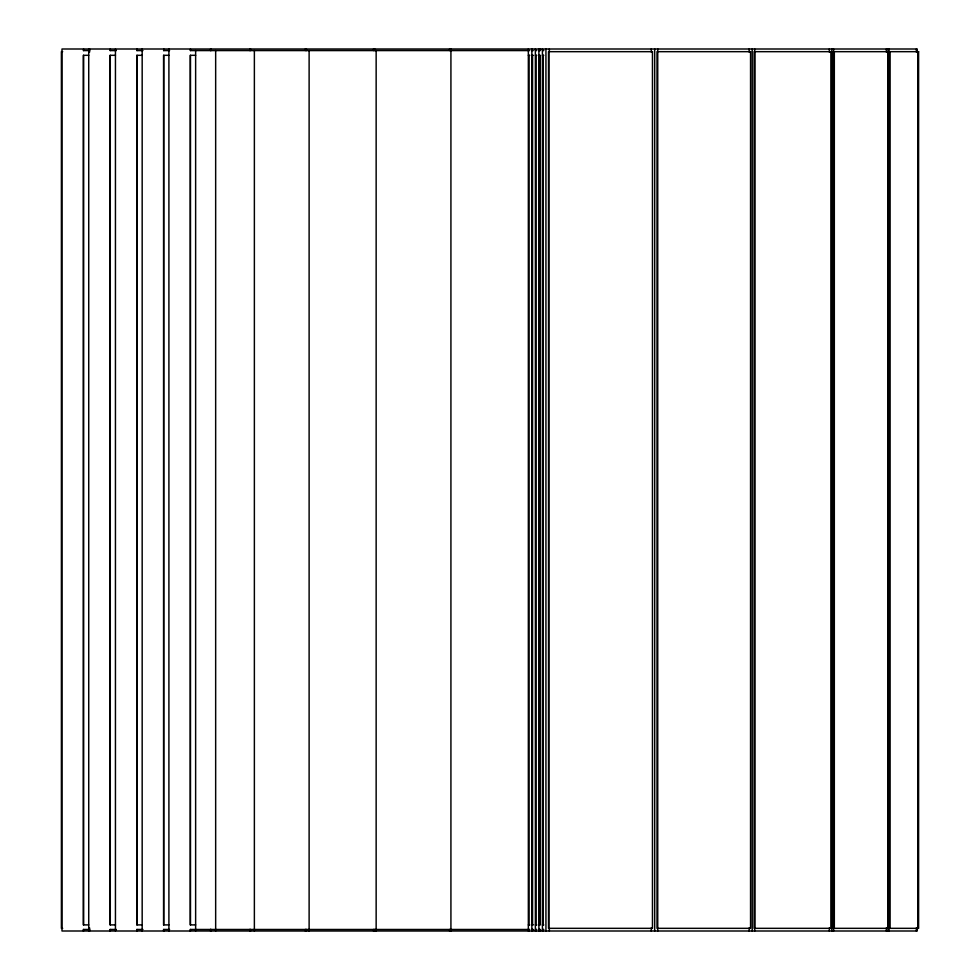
<?xml version="1.0" encoding="UTF-8"?>
<svg xmlns="http://www.w3.org/2000/svg" width="980" height="980" viewBox="0 0 980 980"><rect width="100%" height="100%" fill="white"/><g stroke="black" fill="none" stroke-linecap="round" stroke-linejoin="round"><path stroke-width="1.47" d="M83.374 50.58L89.633 50.58M110.103 50.58L116.289 50.58M136.833 50.58L142.933 50.58M163.562 50.58L169.565 50.58M190.292 50.58L529.727 50.58M531.858 50.58L533.243 50.58M535.374 50.58L536.758 50.58M538.89 50.58L540.274 50.58L540.274 49M542.418 50.58L543.79 50.58M62.683 51.671L61.397 51.671L61.397 928.33L62.683 928.33M88.727 55.309L83.374 55.309L83.374 924.899L88.727 924.899M115.444 55.309L110.103 55.309L110.103 924.899L115.444 924.899M142.174 55.309L136.833 55.309L136.833 924.899L142.174 924.899M168.903 55.309L163.562 55.309L163.562 924.899L168.903 924.899M195.632 55.309L190.292 55.309L190.292 924.899L195.632 924.899M528.343 55.309L529.727 55.309M531.858 55.309L533.243 55.309M535.374 55.309L536.758 55.309M538.89 55.309L540.274 55.309L540.274 924.899L538.89 924.899M542.418 55.309L543.79 55.309M528.343 924.899L529.727 924.899M531.858 924.899L533.243 924.899M535.374 924.899L536.758 924.899M542.418 924.899L543.79 924.899M89.633 929.469L83.374 929.469L83.374 931M116.289 929.469L110.103 929.469L110.103 931M142.933 929.469L136.833 929.469L136.833 931M169.565 929.469L163.562 929.469L163.562 931M529.727 929.469L190.292 929.469L190.292 931M531.858 929.469L533.243 929.469M535.374 929.469L536.758 929.469M538.89 929.469L540.274 929.469L540.274 931M542.418 929.469L543.79 929.469M917.868 51.671L917.868 928.33M917.268 52.063L917.268 49L61.997 49L61.997 931L917.268 931L917.268 927.938M916.361 49L916.361 52.063M916.361 927.938L916.361 931M890.11 51.671L890.11 928.33M889.032 49L889.032 931M888.125 49L888.125 931M886.361 49L886.361 52.063M886.361 927.938L886.361 931M834.323 51.671L834.323 928.33M833.588 49L833.588 52.063M833.588 927.938L833.588 931M831.824 49L831.824 931M829.337 49L829.337 52.063M829.337 927.938L829.337 931M755.041 51.671L755.041 928.33M754.698 49L754.698 52.063M754.698 927.938L754.698 931M752.211 49L752.211 931M749.161 49L749.161 52.063M749.161 927.938L749.161 931M657.739 49L657.739 931M654.689 49L654.689 931M651.296 49L651.296 52.063M651.296 927.938L651.296 931M549.327 49L549.327 52.063M549.327 927.938L549.327 931M548.861 51.671L548.861 928.33M545.934 49L545.934 931M543.116 55.309L543.116 924.899M543.116 929.469L543.116 931M542.418 49L542.418 931M539.6 55.309L539.6 924.899M539.6 929.469L539.6 931M538.89 49L538.89 931M536.072 55.309L536.072 924.899M536.072 929.469L536.072 931M535.374 49L535.374 931M532.557 55.309L532.557 924.899M532.557 929.469L532.557 931M531.858 49L531.858 931M529.041 55.309L529.041 924.899M529.041 929.469L529.041 931M528.343 49L528.343 931M450.923 49L450.923 931M450.224 929.469L450.224 931M449.538 49L449.538 50.58M449.538 929.469L449.538 931M376.149 50.58L376.149 931M374.764 49L374.764 50.58M374.764 929.469L374.764 931M374.091 929.469L374.091 931M373.478 49L373.478 50.58M373.478 929.469L373.478 931M309.117 50.58L309.117 931M306.434 49L306.434 50.58M306.434 929.469L306.434 931M305.834 929.469L305.834 931M305.331 49L305.331 50.58M305.331 929.469L305.331 931M254.371 50.58L254.371 931M250.598 49L250.598 50.58M250.598 929.469L250.598 931M250.096 929.469L250.096 931M249.741 49L249.741 50.58M249.741 929.469L249.741 931M215.661 50.58L215.661 931M211.043 49L211.043 50.58M211.043 929.469L211.043 931M210.688 929.469L210.688 931M210.504 49L210.504 50.58M210.504 929.469L210.504 931M195.632 50.58L195.632 931M190.463 49L190.463 50.58M190.463 55.309L190.463 924.899M190.463 929.469L190.463 931M168.903 49L168.903 931M163.746 49L163.746 50.58M163.746 55.309L163.746 924.899M163.746 929.469L163.746 931M142.174 49L142.174 931M137.016 49L137.016 50.58M137.016 55.309L137.016 924.899M137.016 929.469L137.016 931M115.444 49L115.444 931M110.287 49L110.287 50.58M110.287 55.309L110.287 924.899M110.287 929.469L110.287 931M89.633 49L89.633 52.063M89.633 927.938L89.633 931M88.727 49L88.727 931M83.557 49L83.557 50.58M83.557 55.309L83.557 924.899M83.557 929.469L83.557 931M652.46 51.671L548.518 51.671L548.518 928.33L652.46 928.33L652.46 51.671M750.558 51.671L657.004 51.671L657.004 928.33L750.558 928.33L750.558 51.671M830.881 51.671L754.098 51.671L754.098 928.33L830.881 928.33L830.881 51.671M887.941 51.671L833.159 51.671L833.159 928.33L887.941 928.33L887.941 51.671M918.603 51.671L888.811 51.671L888.811 928.33L918.603 928.33L918.603 51.671"/></g></svg>
